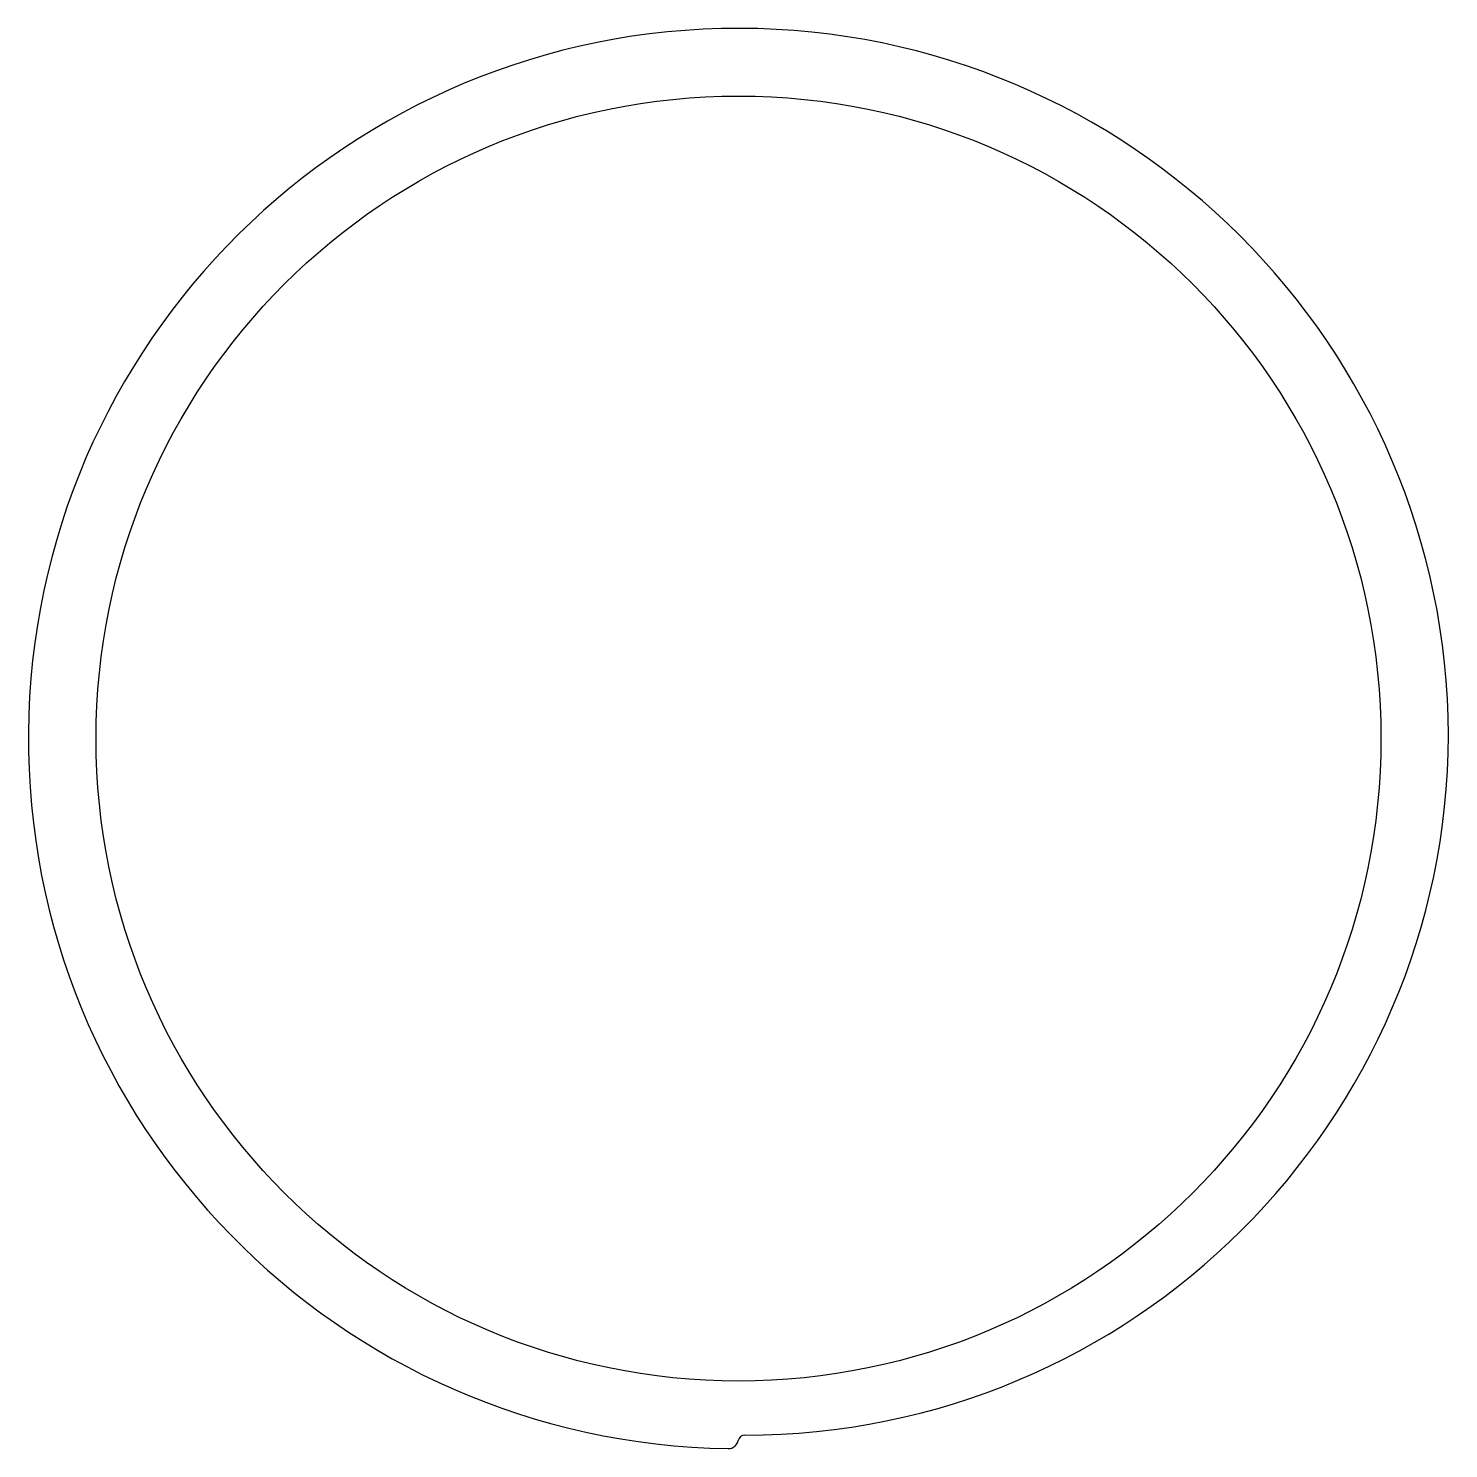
# Model space of a CAD drawing. Extents: x 2243.6 to 2285.6, y 1236 to 1278.
import ezdxf

# ---------------------------------------------------------------- set-up
doc = ezdxf.new("R2010")
doc.units = 0
doc.layers.get('0').update_dxf_attribs({"linetype": 'CONTINUOUS'})

msp = doc.modelspace()

# ---------------------------------------------------------------- linework, layer by layer
msp.add_circle((2264.556, 1256.979), 19)
for centre, radius, start, end in [((2264.556, 1256.979), 21, 0.2735, 269.1696), ((2264.756, 1257.179), 20.8, 269.9712, 359.7252), ((2264.256, 1236.281), 0.3, 269.1696, 348.209), ((2264.745, 1236.179), 0.2, 89.9712, 168.209)]:
    msp.add_arc(centre, radius, start, end)

doc.saveas('drawing.dxf')
